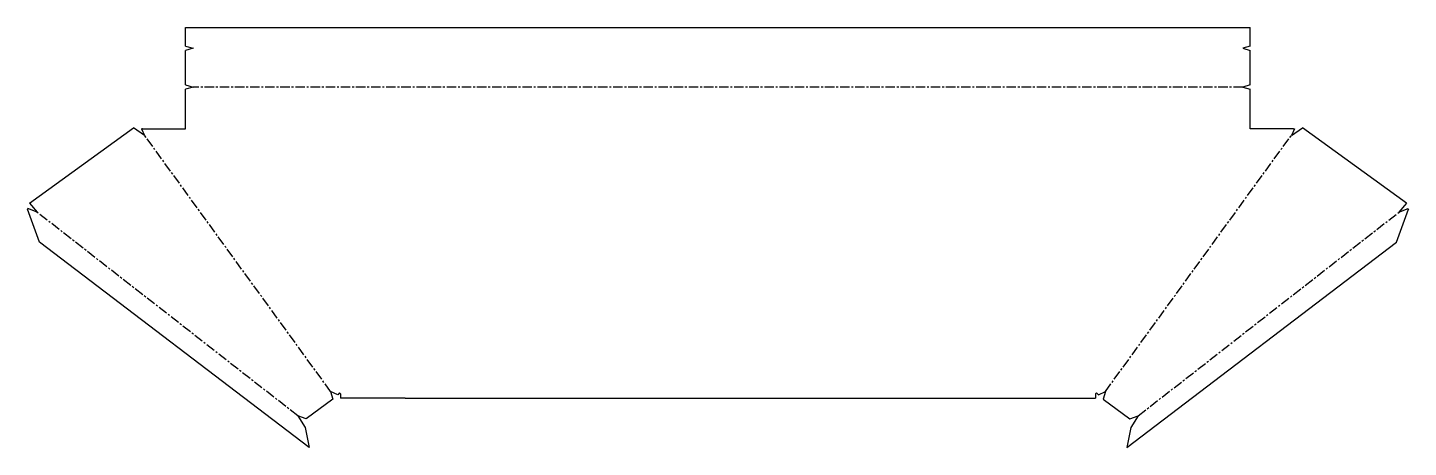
# Model space of a CAD drawing. Extents: x 57 to 1911, y 36 to 599.
import ezdxf

# ---------------------------------------------------------------- set-up
doc = ezdxf.new("R2010")
doc.units = 0
doc.header["$MEASUREMENT"] = 0
doc.linetypes.add('CENTERX2', pattern=[20.32, 12.7, -2.54, 2.54, -2.54])
doc.layers.get('0').update_dxf_attribs({"linetype": 'CONTINUOUS'})

msp = doc.modelspace()

# ---------------------------------------------------------------- linework, layer by layer
at = {"linetype": 'CONTINUOUS'}
for p, q in [((268.9, 574.1), (268.9, 598.8)), ((1698.9, 574.1), (1698.9, 598.8)), ((268.9, 522.1), (268.9, 568.1)), ((1698.9, 522.1), (1698.9, 568.1)), ((268.9, 463.1), (268.9, 516.1)), ((1698.9, 463.1), (1698.9, 516.1)), ((59.4, 363.1), (198.9, 464.5)), ((1908.5, 363.1), (1768.9, 464.5)), ((211, 463.1), (209.8, 463)), ((211, 463.1), (268.9, 463.1)), ((1756.9, 463.1), (1698.9, 463.1)), ((1756.9, 463.1), (1758.1, 463)), ((57, 356.3), (56.7, 355.4)), ((72.6, 311.1), (56.7, 355.4)), ((1895.3, 311.1), (1911.2, 355.4)), ((1910.9, 356.3), (1911.2, 355.4)), ((434.7, 35.6), (72.6, 311.1)), ((1533.2, 35.6), (1895.3, 311.1)), ((466.8, 100.3), (430.6, 74.1)), ((475.6, 108.9), (473.1, 106.1)), ((477.1, 107.5), (475.6, 108.9)), ((563.9, 101.4), (477.1, 101.4)), ((563.9, 101.4), (1490.8, 101.4)), ((1403.9, 101.4), (1490.8, 101.4)), ((1490.8, 107.5), (1492.3, 108.9)), ((1492.3, 108.9), (1494.8, 106.1)), ((1501.1, 100.3), (1537.3, 74.1)), ((429.3, 62.2), (434.7, 35.6)), ((1538.5, 62.2), (1533.2, 35.6))]:
    msp.add_line(p, q, dxfattribs=at)
for p, q in [((268.9, 598.8), (1698.9, 598.8)), ((268.9, 574.1), (278.9, 571.1)), ((278.9, 571.1), (268.9, 568.1)), ((1698.9, 574.1), (1688.9, 571.1)), ((1688.9, 571.1), (1698.9, 568.1)), ((268.9, 522.1), (278.9, 519.1)), ((1698.9, 522.1), (1688.9, 519.1)), ((278.9, 519.1), (268.9, 516.1)), ((1688.9, 519.1), (1698.9, 516.1)), ((213.8, 454.2), (198.9, 464.5)), ((1754.1, 454.2), (1768.9, 464.5)), ((209.8, 463), (213.8, 454.2)), ((1758.1, 463), (1754.1, 454.2)), ((69.3, 351.3), (57, 356.3)), ((59.4, 363.1), (69.3, 351.3)), ((1908.5, 363.1), (1898.5, 351.3)), ((1898.5, 351.3), (1910.9, 356.3)), ((473.1, 106.1), (463.6, 110.5)), ((463.6, 110.5), (466.8, 100.3)), ((477.1, 107.5), (477.1, 101.4)), ((1490.8, 107.5), (1490.8, 101.4)), ((1494.8, 106.1), (1504.2, 110.5)), ((1504.2, 110.5), (1501.1, 100.3)), ((430.6, 74.1), (419.5, 78.1)), ((419.5, 78.1), (429.3, 62.2)), ((1537.3, 74.1), (1548.4, 78.1)), ((1548.4, 78.1), (1538.5, 62.2))]:
    msp.add_line(p, q)
at = {"linetype": 'CENTERX2'}
for p, q in [((1688.9, 519.1), (278.9, 519.1)), ((463.6, 110.5), (213.7, 454.4)), ((1504.2, 110.5), (1754.1, 454.4)), ((419.5, 78), (68.9, 351.5)), ((1548.4, 78), (1899, 351.5))]:
    msp.add_line(p, q, dxfattribs=at)

doc.saveas('drawing.dxf')
